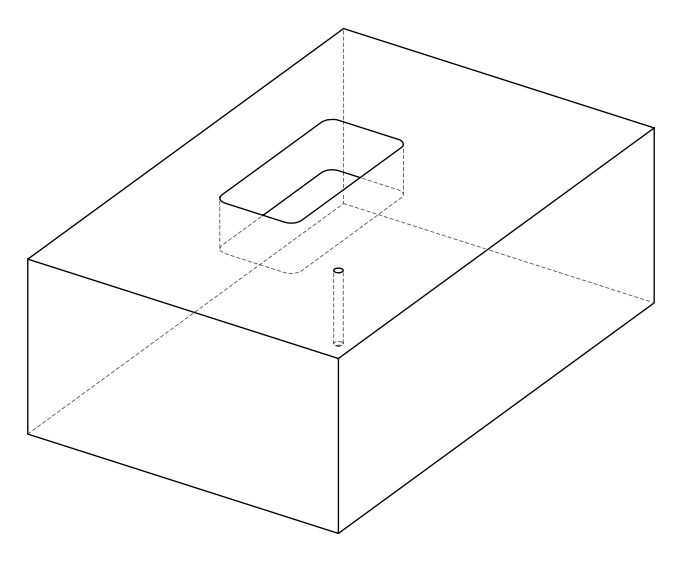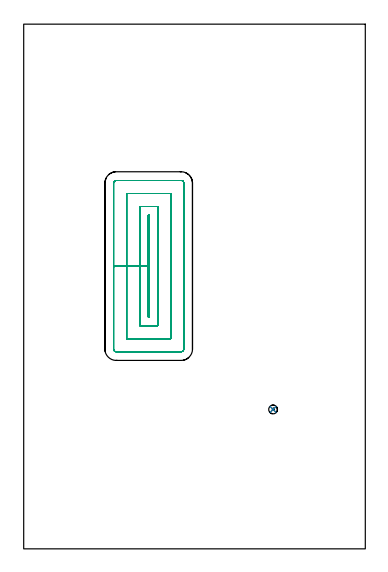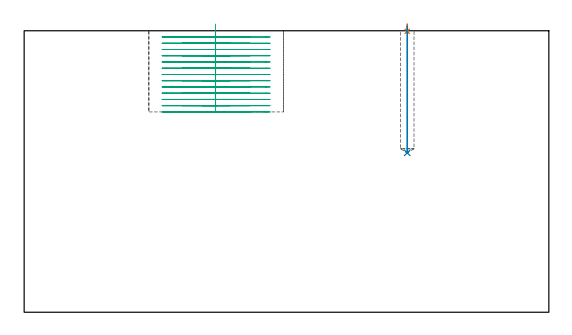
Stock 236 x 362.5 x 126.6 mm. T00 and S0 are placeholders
(PLAN: 3 operations, 2 tool changes, 26.1 min)
(1 SPOT_DRILL | STEP1POCKET | NXT0321_9005460120000 | 0.03 min | 0 mm3)
(2 DRILL_BLIND_HOLE_INTO_CENTER | STEP1POCKET | UGT0301_183 | 0.23 min | 1553 mm3)
(3 MILL_RECTANGULAR_POCKET | POCKET_RECTANGULAR_STRAIGHT | NXT0201_011 | Follow Part, ap 3, ae 75% | 25.87 min | 285893 mm3)
(TOOL NXT0321_9005460120000 | NC Spot Drill, 142deg, 12mm, Carbide, Uncoated | D12 PA142 FL30 Z2)
(TOOL UGT0301_183 | Twist Drill 6.1 mm | D6.1 PA118 FL61 Z2)
(TOOL NXT0201_011 | ENDMILL 12mm [2P460-1200-NA 1630] | D12 FL38 Z6)
(OP 1 SPOT_DRILL)
G17 G21 G94 G90
T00 M6
G54
G17 G0 G90 X172.3 Y96.3 S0 M3
G43 Z136.6 H0
G94 G81 G98 Z126.337 F250. R129.6
G80
M5
M2
(OP 2 DRILL_BLIND_HOLE_INTO_CENTER)
G17 G21 G94 G90
T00 M6
G54
G17 G0 G90 X172.3 Y96.3 S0 M3
G43 Z136.6 H0
G94 G81 G98 Z71.7 F250. R128.6
G80
M5
M2
(OP 3 MILL_RECTANGULAR_POCKET)
G17 G21 G94 G90
T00 M6
G54
G17 G0 G90 X86.1 Y217.025 S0 M3
G43 Z136.6 H1
Z129.6
G94 G1 Y195.35 Z123.792 F250.
Y160.2 F500.
X86.6
Y230.5
X86.1
Y195.35
X80.1
Y154.2
X92.6
Y236.5
X80.1
Y195.35
X71.1
Y145.2
X101.6
Y245.5
X71.1
Y195.35
X62.1
Y138.
G3 X63.9 Y136.2 R1.8
G1 X108.8
G3 X110.6 Y138. R1.8
G1 Y252.7
G3 X108.8 Y254.5 R1.8
G1 X63.9
G3 X62.1 Y252.7 R1.8
G1 Y195.35
Y194.35
G0 X86.1 Y217.025 Z126.792
G1 Y195.35 Z120.985 F250.
Y160.2 F500.
X86.6
Y230.5
X86.1
Y195.35
X80.1
Y154.2
X92.6
Y236.5
X80.1
Y195.35
X71.1
Y145.2
X101.6
Y245.5
X71.1
Y195.35
X62.1
Y138.
G3 X63.9 Y136.2 R1.8
G1 X108.8
G3 X110.6 Y138. R1.8
G1 Y252.7
G3 X108.8 Y254.5 R1.8
G1 X63.9
G3 X62.1 Y252.7 R1.8
G1 Y195.35
Y194.35
G0 X86.1 Y217.025 Z123.985
G1 Y195.35 Z118.177 F250.
Y160.2 F500.
X86.6
Y230.5
X86.1
Y195.35
X80.1
Y154.2
X92.6
Y236.5
X80.1
Y195.35
X71.1
Y145.2
X101.6
Y245.5
X71.1
Y195.35
X62.1
Y138.
G3 X63.9 Y136.2 R1.8
G1 X108.8
G3 X110.6 Y138. R1.8
G1 Y252.7
G3 X108.8 Y254.5 R1.8
G1 X63.9
G3 X62.1 Y252.7 R1.8
G1 Y195.35
Y194.35
G0 X86.1 Y217.025 Z121.177
G1 Y195.35 Z115.369 F250.
Y160.2 F500.
X86.6
Y230.5
X86.1
Y195.35
X80.1
Y154.2
X92.6
Y236.5
X80.1
Y195.35
X71.1
Y145.2
X101.6
Y245.5
X71.1
Y195.35
X62.1
Y138.
G3 X63.9 Y136.2 R1.8
G1 X108.8
G3 X110.6 Y138. R1.8
G1 Y252.7
G3 X108.8 Y254.5 R1.8
G1 X63.9
G3 X62.1 Y252.7 R1.8
G1 Y195.35
Y194.35
G0 X86.1 Y217.025 Z118.369
G1 Y195.35 Z112.561 F250.
Y160.2 F500.
X86.6
Y230.5
X86.1
Y195.35
X80.1
Y154.2
X92.6
Y236.5
X80.1
Y195.35
X71.1
Y145.2
X101.6
Y245.5
X71.1
Y195.35
X62.1
Y138.
G3 X63.9 Y136.2 R1.8
G1 X108.8
G3 X110.6 Y138. R1.8
G1 Y252.7
G3 X108.8 Y254.5 R1.8
G1 X63.9
G3 X62.1 Y252.7 R1.8
G1 Y195.35
Y194.35
G0 X86.1 Y217.025 Z115.561
G1 Y195.35 Z109.754 F250.
Y160.2 F500.
X86.6
Y230.5
X86.1
Y195.35
X80.1
Y154.2
X92.6
Y236.5
X80.1
Y195.35
X71.1
Y145.2
X101.6
Y245.5
X71.1
Y195.35
X62.1
Y138.
G3 X63.9 Y136.2 R1.8
G1 X108.8
G3 X110.6 Y138. R1.8
G1 Y252.7
G3 X108.8 Y254.5 R1.8
G1 X63.9
G3 X62.1 Y252.7 R1.8
G1 Y195.35
Y194.35
G0 X86.1 Y217.025 Z112.754
G1 Y195.35 Z106.946 F250.
Y160.2 F500.
X86.6
Y230.5
X86.1
Y195.35
X80.1
Y154.2
X92.6
Y236.5
X80.1
Y195.35
X71.1
Y145.2
X101.6
Y245.5
X71.1
Y195.35
X62.1
Y138.
G3 X63.9 Y136.2 R1.8
G1 X108.8
G3 X110.6 Y138. R1.8
G1 Y252.7
G3 X108.8 Y254.5 R1.8
G1 X63.9
G3 X62.1 Y252.7 R1.8
G1 Y195.35
Y194.35
G0 X86.1 Y217.025 Z109.946
G1 Y195.35 Z104.138 F250.
Y160.2 F500.
X86.6
Y230.5
X86.1
Y195.35
X80.1
Y154.2
X92.6
Y236.5
X80.1
Y195.35
X71.1
Y145.2
X101.6
Y245.5
X71.1
Y195.35
X62.1
Y138.
G3 X63.9 Y136.2 R1.8
G1 X108.8
G3 X110.6 Y138. R1.8
G1 Y252.7
G3 X108.8 Y254.5 R1.8
G1 X63.9
G3 X62.1 Y252.7 R1.8
G1 Y195.35
Y194.35
G0 X86.1 Y217.025 Z107.138
G1 Y195.35 Z101.331 F250.
Y160.2 F500.
X86.6
Y230.5
X86.1
Y195.35
X80.1
Y154.2
X92.6
Y236.5
X80.1
Y195.35
X71.1
Y145.2
X101.6
Y245.5
X71.1
Y195.35
X62.1
Y138.
G3 X63.9 Y136.2 R1.8
G1 X108.8
G3 X110.6 Y138. R1.8
G1 Y252.7
G3 X108.8 Y254.5 R1.8
G1 X63.9
G3 X62.1 Y252.7 R1.8
G1 Y195.35
Y194.35
G0 X86.1 Y217.025 Z104.331
G1 Y195.35 Z98.523 F250.
Y160.2 F500.
X86.6
Y230.5
X86.1
Y195.35
X80.1
Y154.2
X92.6
Y236.5
X80.1
Y195.35
X71.1
Y145.2
X101.6
Y245.5
X71.1
Y195.35
X62.1
Y138.
G3 X63.9 Y136.2 R1.8
G1 X108.8
G3 X110.6 Y138. R1.8
G1 Y252.7
G3 X108.8 Y254.5 R1.8
G1 X63.9
G3 X62.1 Y252.7 R1.8
G1 Y195.35
Y194.35
G0 X86.1 Y217.025 Z101.523
G1 Y195.35 Z95.715 F250.
Y160.2 F500.
X86.6
Y230.5
X86.1
Y195.35
X80.1
Y154.2
X92.6
Y236.5
X80.1
Y195.35
X71.1
Y145.2
X101.6
Y245.5
X71.1
Y195.35
X62.1
Y138.
G3 X63.9 Y136.2 R1.8
G1 X108.8
G3 X110.6 Y138. R1.8
G1 Y252.7
G3 X108.8 Y254.5 R1.8
G1 X63.9
G3 X62.1 Y252.7 R1.8
G1 Y195.35
Y194.35
G0 X86.1 Y217.025 Z98.715
G1 Y195.35 Z92.908 F250.
Y160.2 F500.
X86.6
Y230.5
X86.1
Y195.35
X80.1
Y154.2
X92.6
Y236.5
X80.1
Y195.35
X71.1
Y145.2
X101.6
Y245.5
X71.1
Y195.35
X62.1
Y138.
G3 X63.9 Y136.2 R1.8
G1 X108.8
G3 X110.6 Y138. R1.8
G1 Y252.7
G3 X108.8 Y254.5 R1.8
G1 X63.9
G3 X62.1 Y252.7 R1.8
G1 Y195.35
Y194.35
G0 X86.1 Y217.025 Z95.908
G1 Y195.35 Z90.1 F250.
Y160.2 F500.
X86.6
Y230.5
X86.1
Y195.35
X80.1
Y154.2
X92.6
Y236.5
X80.1
Y195.35
X71.1
Y145.2
X101.6
Y245.5
X71.1
Y195.35
X62.1
Y138.
G3 X63.9 Y136.2 R1.8
G1 X108.8
G3 X110.6 Y138. R1.8
G1 Y252.7
G3 X108.8 Y254.5 R1.8
G1 X63.9
G3 X62.1 Y252.7 R1.8
G1 Y195.35
Y194.35
G0 Z136.6
M5
M2
